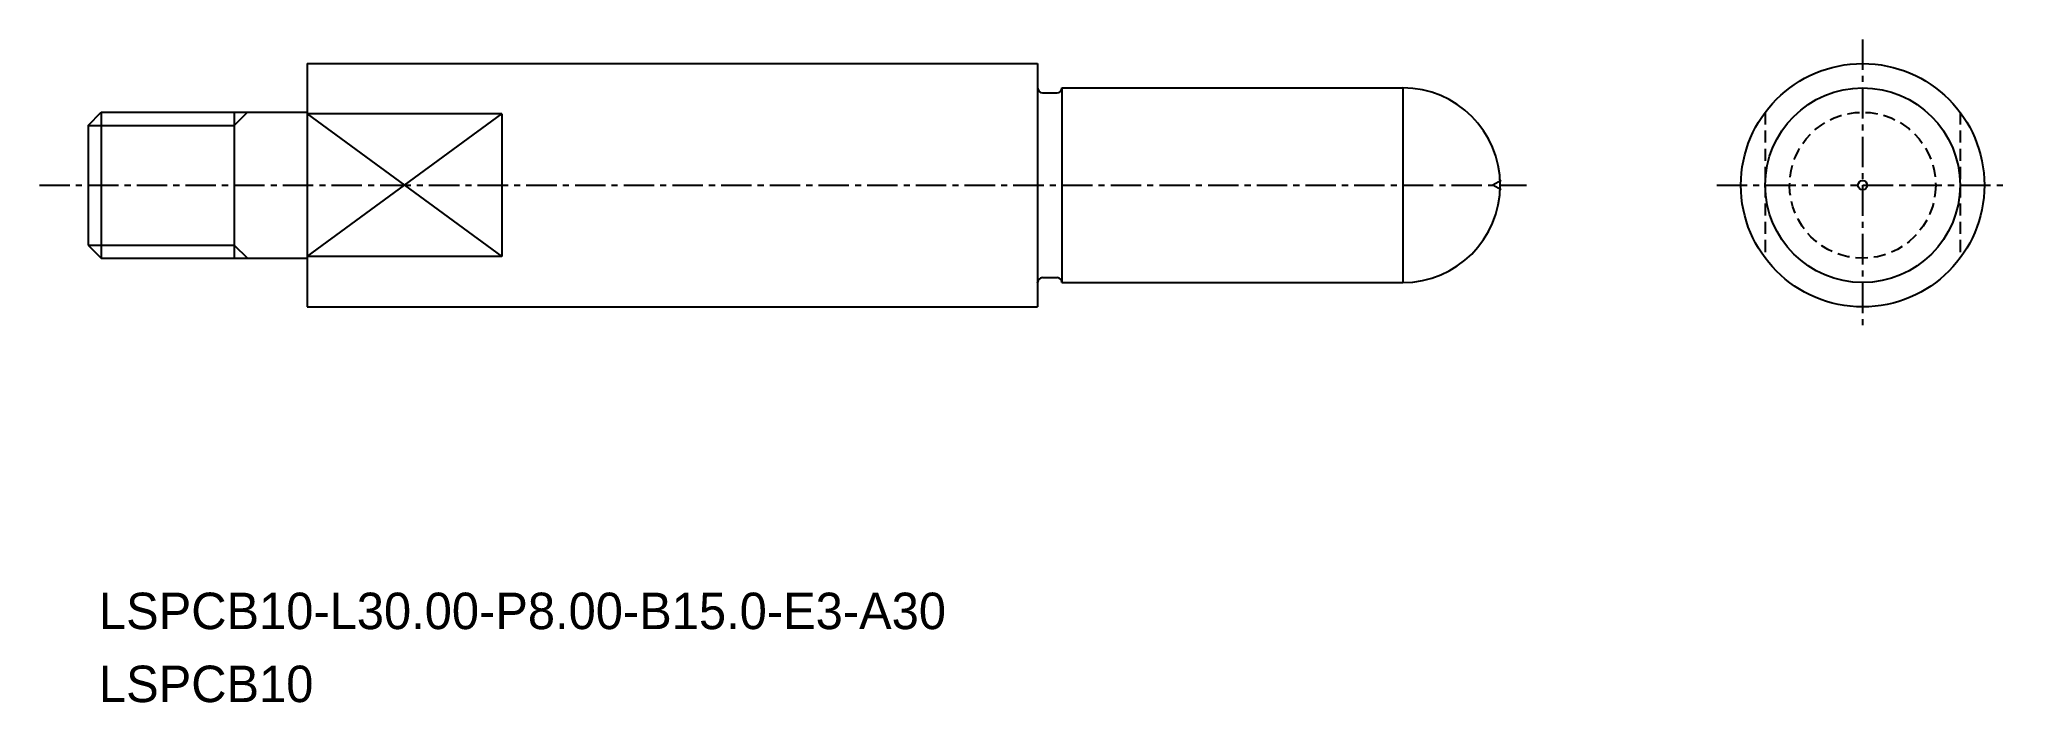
# Model space of a CAD drawing. Extents: x -1022.4 to -941.5, y -520 to -492.7.
import ezdxf

# ---------------------------------------------------------------- set-up
doc = ezdxf.new("R2010")
doc.units = 0
doc.linetypes.add('CENTER', pattern=[2, 1.25, -0.25, 0.25, -0.25])
doc.linetypes.add('DASHED', pattern=[0.75, 0.5, -0.25])
doc.layers.get('0').update_dxf_attribs({"linetype": 'CONTINUOUS'})
doc.layers.add('CENTER', color=1, linetype='CENTER')

msp = doc.modelspace()

# ---------------------------------------------------------------- linework, layer by layer
for p, q in [((-1011.42, -493.698), (-1011.42, -503.698)), ((-981.42, -493.698), (-981.42, -503.698)), ((-980.42, -494.698), (-980.42, -502.698)), ((-1020.42, -496.239), (-1019.878, -495.698)), ((-1019.878, -495.698), (-1019.878, -501.698)), ((-1014.42, -495.698), (-1014.42, -501.698)), ((-1003.42, -495.761), (-1011.42, -495.761)), ((-1003.42, -495.761), (-1003.42, -501.634)), ((-1020.42, -496.239), (-1020.42, -501.156)), ((-1020.42, -501.156), (-1019.878, -501.698)), ((-1003.42, -501.634), (-1011.42, -501.634))]:
    msp.add_line(p, q)
at = {"color": 7, "linetype": 'CONTINUOUS'}
for p, q in [((-1011.42, -493.698), (-981.42, -493.698)), ((-981.42, -494.688), (-981.42, -494.698)), ((-981.22, -494.898), (-980.62, -494.898)), ((-980.42, -494.698), (-980.42, -494.698)), ((-980.42, -494.698), (-966.42, -494.698)), ((-1019.878, -495.698), (-1011.42, -495.698)), ((-1019.878, -501.698), (-1011.42, -501.698)), ((-981.42, -502.708), (-981.42, -502.698)), ((-981.22, -502.498), (-980.62, -502.498)), ((-980.42, -502.698), (-966.42, -502.698)), ((-980.42, -502.698), (-980.42, -502.698)), ((-1011.42, -503.698), (-981.42, -503.698))]:
    msp.add_line(p, q, dxfattribs=at)
at = {"linetype": 'CONTINUOUS'}
msp.add_line((-966.42, -494.698), (-966.42, -502.698), dxfattribs=at)
at = {"color": 3, "linetype": 'CONTINUOUS'}
for p, q in [((-1014.42, -496.239), (-1013.878, -495.698)), ((-1020.42, -496.239), (-1014.42, -496.239)), ((-1020.42, -501.156), (-1014.42, -501.156)), ((-1014.42, -501.156), (-1013.878, -501.698))]:
    msp.add_line(p, q, dxfattribs=at)
at = {"color": 3}
for p, q in [((-1011.42, -495.761), (-1003.42, -501.634)), ((-1011.42, -501.634), (-1003.42, -495.761)), ((-962.381, -498.506), (-962.72, -498.698)), ((-962.381, -498.89), (-962.72, -498.698))]:
    msp.add_line(p, q, dxfattribs=at)
at = {"color": 3, "linetype": 'DASHED'}
for p, q in [((-951.535, -495.698), (-951.535, -501.698)), ((-943.535, -495.698), (-943.535, -501.698))]:
    msp.add_line(p, q, dxfattribs=at)
at = {"linetype": 'CONTINUOUS'}
msp.add_circle((-947.535, -498.698), 5, dxfattribs=at)
for radius in [4, 0.192]:
    msp.add_circle((-947.535, -498.698), radius)
at = {"color": 3, "linetype": 'DASHED'}
msp.add_circle((-947.535, -498.698), 3, dxfattribs=at)
at = {"color": 7, "linetype": 'CONTINUOUS'}
for centre, start, end in [((-981.22, -494.698), 180, 270), ((-980.62, -494.698), 270, 0), ((-981.22, -502.698), 90, 180), ((-980.62, -502.698), 0, 90)]:
    msp.add_arc(centre, 0.2, start, end, dxfattribs=at)
msp.add_arc((-966.42, -498.698), 4, 270, 90)
at = {"layer": 'CENTER', "color": 1, "linetype": 'CENTER'}
for p, q in [((-947.535, -492.703), (-947.535, -504.693)), ((-1022.42, -498.698), (-961.342, -498.698)), ((-953.53, -498.698), (-941.54, -498.698))]:
    msp.add_line(p, q, dxfattribs=at)

# ---------------------------------------------------------------- texts
for s, p in [('LSPCB10-L30.00-P8.00-B15.0-E3-A30', (-1019.974, -516.947)), ('LSPCB10', (-1019.974, -519.947))]:
    msp.add_text(s, height=1.5).set_placement(p)

doc.saveas('drawing.dxf')
